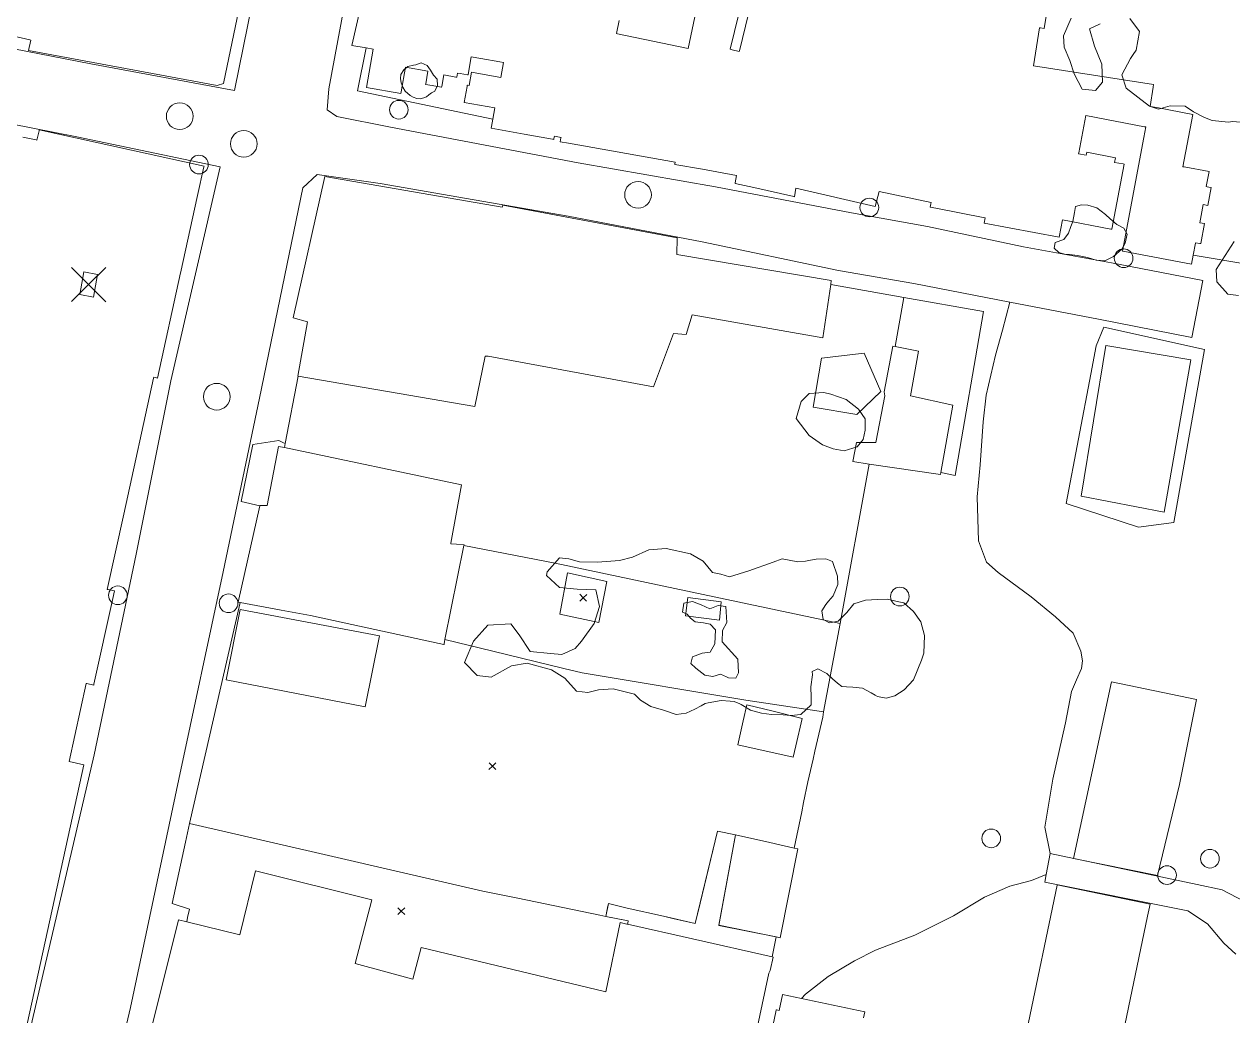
# Model space of a CAD drawing. Header units: metres. Extents: x 4652992 to 4879070, y 2074171 to 2309877.
# Drawn here: x 4653942.6 to 4654042.2, y 2307541.6 to 2307623.4 of the extents above; entities that cross this region are included whole.
import ezdxf

# ---------------------------------------------------------------- set-up
doc = ezdxf.new("R2010")
doc.units = ezdxf.units.M
doc.header["$MEASUREMENT"] = 0
doc.linetypes.add('DGN Style 2', pattern=[66.27138, 39.762828, -26.508552])
doc.linetypes.add('DGN Style 3', pattern=[92.779933, 66.271381, -26.508552])
doc.layers.get('0').update_dxf_attribs({"color": 4, "lineweight": 0})
for name, color, linetype, lineweight in [('Level 18', 5, 'Continuous', 0), ('Level 19', 38, 'DGN Style 3', 0), ('Level 20', 30, 'DGN Style 3', 0), ('Level 30', 5, 'Continuous', 0), ('Level 31', 38, 'Continuous', 0), ('Level 35', 4, 'Continuous', 0), ('Level 36', 1, 'Continuous', 0), ('Level 37', 3, 'Continuous', 0), ('Level 38', 3, 'Continuous', 0), ('Level 39', 9, 'Continuous', 0), ('Level 40', 1, 'Continuous', 0), ('Level 45', 9, 'Continuous', 0), ('Level 54', 30, 'DGN Style 2', 0), ('Level 61', 4, 'Continuous', 0), ('Level 62', 4, 'Continuous', 0), ('Level 63', 3, 'Continuous', 0)]:
    doc.layers.add(name, color=color, linetype=linetype, lineweight=lineweight)

# ---------------------------------------------------------------- blocks, each defined once
blk = doc.blocks.new('POSTE')
at = {"color": 0, "linetype": 'ByBlock', "lineweight": -2}
blk.add_circle((0, 0), 0.770001, dxfattribs=at)
blk = doc.blocks.new('AL')
at = {"color": 0, "linetype": 'ByBlock', "lineweight": -2, "ltscale": 10}
blk.add_circle((0, 0), 1.100002, dxfattribs=at)
blk = doc.blocks.new('COTA')
at = {"color": 0, "linetype": 'ByBlock', "lineweight": -2, "ltscale": 10}
for p, q in [((-1.408457, 1.419522), (0, 0)), ((1.419522, 1.408457), (0, 0)), ((0, 0), (-1.419522, -1.408457)), ((0, 0), (1.408457, -1.419522))]:
    blk.add_line(p, q, dxfattribs=at)

msp = doc.modelspace()

# ---------------------------------------------------------------- linework, layer by layer
at = {"layer": 'Level 18', "color": 30}
for points in [[(4653929.606144, 2307623.798303, 1383.461628), (4653937.279921, 2307622.297942, 1384.280584), (4653941.714661, 2307621.420459, 1384.451777), (4653948.070622, 2307620.162833, 1384.558291), (4653959.900626, 2307617.960562, 1384.335982), (4653962.857556, 2307632.49258, 1383.808997)], [(4653948.48286, 2307530.183721, 1388.264611), (4653951.344441, 2307542.330024, 1387.678493), (4653955.323544, 2307561.166923, 1386.812902), (4653958.96274, 2307578.275673, 1386.066871), (4653961.977543, 2307592.591718, 1385.437959), (4653965.555594, 2307609.935868, 1384.710531), (4653966.719362, 2307611.050656, 1384.675356), (4653971.91721, 2307610.308976, 1384.791361), (4653987.416468, 2307607.612555, 1384.97716), (4653998.462921, 2307605.495165, 1385.193208), (4654009.711526, 2307603.133832, 1384.961516), (4654015.927346, 2307602.053908, 1384.276579), (4654023.837791, 2307600.523605, 1383.409531), (4654031.150557, 2307599.109281, 1382.553249), (4654038.867353, 2307597.593275, 1381.851957), (4654039.761269, 2307602.297413, 1381.459528), (4654032.242318, 2307603.747143, 1382.37129), (4654024.9798, 2307605.083688, 1383.307899), (4654017.067627, 2307606.763629, 1384.020228), (4654010.795783, 2307607.87197, 1384.832916), (4653999.578172, 2307610.026192, 1385.265614), (4653988.25617, 2307612.018274, 1385.214076), (4653972.776741, 2307614.958967, 1384.698136), (4653968.341423, 2307615.821725, 1384.517361), (4653967.540306, 2307616.384726, 1384.418289), (4653967.693015, 2307618.107368, 1384.408502), (4653970.224257, 2307631.728443, 1383.792793)], [(4653891.607616, 2307626.060562, 1377.179352), (4653905.621234, 2307622.798178, 1380.203516), (4653917.149744, 2307620.284727, 1382.424665), (4653918.40348, 2307620.072616, 1382.533443), (4653928.34389, 2307618.177562, 1383.558871), (4653935.867588, 2307616.324744, 1384.20824), (4653946.904041, 2307614.141009, 1384.634321), (4653958.722715, 2307611.665231, 1384.642545), (4653954.664774, 2307594.031911, 1385.431208), (4653951.80792, 2307579.732835, 1386.083788), (4653948.343486, 2307563.163922, 1386.723429), (4653943.855197, 2307543.954366, 1387.549888), (4653940.077385, 2307527.72436, 1388.275359)]]:
    msp.add_polyline3d(points, dxfattribs=at)
at = {"layer": 'Level 19', "linetype": 'DGN Style 3'}
msp.add_polyline3d([(4654044.472071, 2307550.386247, 1386.237814), (4654041.351163, 2307552.045355, 1386.280341), (4654039.294884, 2307552.475031, 1386.35303), (4654027.179886, 2307555.018472, 1386.84163), (4654026.845178, 2307553.286364, 1386.903613), (4654026.725341, 2307552.666209, 1386.956163), (4654038.533618, 2307550.28732, 1386.463495), (4654040.146467, 2307549.233673, 1386.363322), (4654041.490723, 2307547.621512, 1386.351828), (4654042.493341, 2307546.728918, 1386.319278)], dxfattribs=at)
at = {"layer": 'Level 20', "linetype": 'Continuous'}
for points in [[(4654027.179886, 2307555.018472, 1387.1149), (4654026.721819, 2307557.205829, 1387.197286), (4654027.383601, 2307561.155221, 1386.697286), (4654028.444638, 2307565.808274, 1385.997285), (4654028.920594, 2307568.406628, 1385.897286), (4654029.333018, 2307569.347605, 1385.797285), (4654029.745548, 2307570.288846, 1385.697286), (4654029.850602, 2307570.935453, 1385.597286), (4654029.698682, 2307571.724351, 1385.597286), (4654029.075844, 2307573.21202, 1385.597286), (4654027.620837, 2307574.557057, 1385.597286), (4654025.620432, 2307576.210359, 1385.597286), (4654022.880268, 2307578.209671, 1385.597286), (4654021.916162, 2307579.064631, 1385.497285), (4654021.273892, 2307580.820018, 1385.397286), (4654021.15647, 2307584.439614, 1385.397286), (4654021.389062, 2307587.090491, 1385.297285), (4654021.660174, 2307590.63515, 1385.297285), (4654021.889478, 2307592.843823, 1385.097286), (4654022.656046, 2307596.127947, 1384.797285), (4654023.254359, 2307598.205299, 1384.297285), (4654023.837791, 2307600.523605, 1383.61411)], [(4654026.845178, 2307553.286364, 1387.1149), (4654025.620694, 2307552.809666, 1387.397286), (4654023.859436, 2307552.329961, 1387.597286), (4654021.747991, 2307551.419008, 1387.697286), (4654019.202582, 2307549.874798, 1387.997285), (4654016.020071, 2307548.298744, 1388.397286), (4654012.763771, 2307547.050857, 1388.597286), (4654011.042894, 2307546.172155, 1388.597286), (4654008.872253, 2307544.879756, 1388.497285), (4654006.991247, 2307543.42604, 1388.497285), (4654006.671141, 2307543.058879, 1388.497285)]]:
    msp.add_polyline3d(points, dxfattribs=at)
at = {"layer": 'Level 30', "color": 1, "flags": 128}
for points, elevation in [([(4653947.498104, 2307603.012528), (4653947.142873, 2307601.150274), (4653948.281415, 2307600.915774), (4653948.611243, 2307602.796543), (4653947.498104, 2307603.012528)], 1389.9366), ([(4654013.198328, 2307593.150915), (4654011.219565, 2307591.248162), (4654007.643245, 2307591.840478), (4654008.310422, 2307595.878532), (4654011.829375, 2307596.313248), (4654013.198328, 2307593.150915)], 1388.2), ([(4653971.864029, 2307572.999021), (4653970.697151, 2307567.128785), (4653959.223476, 2307569.344164), (4653960.382352, 2307575.169279), (4653971.864029, 2307572.999021)], 1389.6), ([(4654037.850096, 2307560.714689), (4654036.033115, 2307553.227653), (4654029.103488, 2307554.616359), (4654032.219621, 2307569.193411), (4654039.23347, 2307567.736317), (4654037.850096, 2307560.714689)], 1391.1), ([(4654005.970884, 2307562.965704), (4654005.970879, 2307562.965686), (4654001.428753, 2307563.995158), (4654001.868493, 2307565.987194), (4654002.158624, 2307567.301494), (4654002.158631, 2307567.301527), (4654004.321155, 2307566.763688), (4654006.730492, 2307566.164464), (4654006.73053, 2307566.164455), (4654006.198432, 2307563.923875), (4654006.19694, 2307563.917593), (4654005.970884, 2307562.965704)], 1390)]:
    msp.add_lwpolyline(points, dxfattribs=dict(at, elevation=elevation))
at = {"layer": 'Level 30', "color": 1}
for points in [[(4654027.053513, 2307625.482557, 1385.4), (4654026.686416, 2307623.091516, 1385.4), (4654026.368297, 2307623.140357, 1385.4), (4654026.283853, 2307623.153321, 1385.4), (4654026.282379, 2307623.143722, 1385.4), (4654025.798983, 2307619.995187, 1385.4), (4654035.690271, 2307618.476574, 1385.3), (4654035.655805, 2307618.252086, 1385.3), (4654035.41199, 2307616.664027, 1385.3), (4654035.967232, 2307616.559395, 1385.0951), (4654038.934435, 2307616.000245, 1384), (4654038.121794, 2307611.687855, 1384), (4654038.221021, 2307611.669157, 1384.0092), (4654040.278684, 2307611.281404, 1384.2), (4654040.045916, 2307610.046188, 1384.2), (4654040.114849, 2307610.033198, 1384.2), (4654040.252546, 2307610.00725, 1384.2), (4654040.456382, 2307609.968838, 1384.2), (4654040.177634, 2307608.489625, 1384.2), (4654039.78963, 2307608.562742, 1384.2), (4654039.507863, 2307607.067511, 1384.2), (4654039.899038, 2307606.993797, 1384.2), (4654039.58719, 2307605.338935, 1384.2), (4654039.521593, 2307605.351296, 1384.2), (4654039.157536, 2307605.4199, 1384.2), (4654039.149181, 2307605.375564, 1384.2), (4654038.965206, 2307604.399277, 1384.2), (4654038.823948, 2307603.649671, 1384.2), (4654033.166969, 2307604.715692, 1384), (4654033.138822, 2307604.720996, 1384), (4654034.905791, 2307614.09765, 1384.3662), (4654035.068932, 2307614.96338, 1384.4), (4654034.965242, 2307614.98292, 1384.423), (4654030.112662, 2307615.897357, 1385.5), (4654029.535108, 2307612.832489, 1385.5), (4654029.520733, 2307612.756204, 1385.5), (4654030.140799, 2307612.639357, 1384.4), (4654030.15896, 2307612.735735, 1384.4), (4654030.186224, 2307612.880412, 1384.3), (4654032.561496, 2307612.430604, 1384.3), (4654032.488006, 2307612.042533, 1384.3), (4654033.184536, 2307611.910631, 1384.3), (4654033.283419, 2307611.891905, 1384.3), (4654032.267902, 2307606.529328, 1384.3), (4654032.173823, 2307606.547144, 1384.3), (4654028.191347, 2307607.30131, 1384.3), (4654027.92091, 2307605.873232, 1385.8938), (4654027.919859, 2307605.867679, 1385.9), (4654021.721005, 2307607.041563, 1385.9), (4654021.803942, 2307607.456998, 1385.9), (4654021.796224, 2307607.458539, 1385.9), (4654017.739373, 2307608.268446, 1386.0796), (4654017.278205, 2307608.360514, 1386.1), (4654017.331122, 2307608.625579, 1386.1), (4654017.355078, 2307608.745574, 1386.1), (4654013.081673, 2307609.628631, 1386), (4654012.754858, 2307608.391579, 1391.3), (4654006.188069, 2307609.914852, 1391.5), (4654006.090958, 2307609.21299, 1390.2), (4654006.023711, 2307609.227931, 1390.2), (4654002.737871, 2307609.957955, 1390.2), (4654001.200814, 2307610.299447, 1390.2), (4654001.210233, 2307610.352102, 1390.0112), (4654001.320562, 2307610.968865, 1387.8), (4653998.50013, 2307611.473394, 1387.8), (4653996.224164, 2307611.880528, 1387.8), (4653996.230338, 2307611.915044, 1387.8), (4653996.254195, 2307612.04841, 1387.8), (4653987.460229, 2307613.621508, 1387.9855), (4653986.772683, 2307613.744499, 1388), (4653986.829153, 2307614.060177, 1387.8201), (4653986.835479, 2307614.095541, 1387.8), (4653986.287431, 2307614.193578, 1387.8), (4653986.255874, 2307614.017166, 1387.8), (4653986.242409, 2307613.941893, 1387.8), (4653986.142459, 2307613.959773, 1387.8), (4653983.801806, 2307614.378478, 1387.8), (4653981.089474, 2307614.86367, 1387.8), (4653981.114345, 2307615.002703, 1387.7252), (4653981.223105, 2307615.610696, 1387.398047), (4653981.388678, 2307616.536282, 1386.9), (4653978.853933, 2307616.989707, 1386.8), (4653979.088627, 2307618.301699, 1386.8), (4653979.110681, 2307618.424986, 1386.8), (4653979.117573, 2307618.423753, 1386.8), (4653979.253784, 2307618.399387, 1386.8), (4653979.447189, 2307619.480568, 1386.8), (4653979.449649, 2307619.494316, 1386.8), (4653979.588245, 2307619.469524, 1386.8), (4653981.881222, 2307619.059347, 1386.8), (4653982.098057, 2307620.2715, 1388), (4653981.788453, 2307620.326883, 1387.8721), (4653980.21834, 2307620.607751, 1387.2235), (4653979.435353, 2307620.747815, 1386.9), (4653979.262494, 2307619.781494, 1386.9), (4653979.168134, 2307619.253999, 1386.9), (4653979.13522, 2307619.259887, 1386.9076), (4653978.52886, 2307619.368355, 1387.0467), (4653978.29643, 2307619.409933, 1387.1), (4653978.235643, 2307619.070124, 1387.4), (4653978.172392, 2307619.081439, 1387.4), (4653977.169165, 2307619.2609, 1387.4), (4653976.999808, 2307618.314157, 1388.5143), (4653976.986784, 2307618.24135, 1388.6), (4653976.963128, 2307618.245582, 1388.5964), (4653976.211799, 2307618.379982, 1388.482), (4653975.672734, 2307618.476412, 1388.4), (4653975.681294, 2307618.524262, 1388.3248), (4653975.866318, 2307619.558585, 1386.7), (4653974.024347, 2307619.888083, 1386.7), (4653973.661478, 2307617.859564, 1386.7), (4653973.636344, 2307617.719057, 1386.7), (4653973.632299, 2307617.719781, 1386.7), (4653970.794776, 2307618.227368, 1386.6), (4653971.358932, 2307621.381124, 1386.8), (4653970.759782, 2307621.488302, 1387.522121), (4653969.595552, 2307621.696564, 1388.9253), (4653971.481709, 2307630.001923, 1389.1253)], [(4653960.810232, 2307627.29879, 1389.5), (4653959.011453, 2307618.554023, 1389.5), (4653958.487683, 2307618.389284, 1389.5), (4653942.91984, 2307621.265319, 1389.2391), (4653943.115987, 2307622.136434, 1386.6552), (4653943.019893, 2307622.158071, 1386.6552), (4653938.331621, 2307623.213719, 1386.6552), (4653938.370002, 2307623.384171, 1386.3654), (4653938.411078, 2307623.566597, 1386.0552)], [(4653991.636297, 2307623.743743, 1387.5), (4653991.411268, 2307622.668043, 1387.5), (4653991.495289, 2307622.650466, 1387.5), (4653997.321104, 2307621.431743, 1387.5), (4653997.980756, 2307624.585053, 1387.590416)], [(4654001.503885, 2307624.286734, 1387.6), (4654000.778238, 2307621.384117, 1387.9), (4654000.956428, 2307621.33957, 1387.9), (4654001.529097, 2307621.196405, 1387.9), (4654001.543504, 2307621.254036, 1387.8981), (4654002.301327, 2307624.285359, 1387.8)], [(4653942.451551, 2307614.132894, 1386.8552), (4653943.560145, 2307613.889885, 1386.8552), (4653943.622963, 2307613.876115, 1386.8552), (4653943.793835, 2307614.655624, 1390.2842), (4653943.807337, 2307614.71722, 1390.5552), (4653957.395926, 2307611.738534, 1390.8552), (4653957.381682, 2307611.673552, 1390.8574), (4653956.864925, 2307609.316136, 1390.9375), (4653955.461868, 2307602.915473, 1391.1552), (4653955.449962, 2307602.918082, 1390.0552), (4653953.55062, 2307594.253396, 1390.0552), (4653953.389469, 2307594.288721, 1389.2346), (4653953.256043, 2307594.317968, 1388.5552), (4653953.236549, 2307594.229039, 1388.5552), (4653950.779923, 2307583.022054, 1388.5552), (4653949.419851, 2307576.817484, 1388.5552), (4653949.485677, 2307576.803054, 1388.6335), (4653950.007977, 2307576.688564, 1389.2552), (4653949.87021, 2307576.060075, 1389.2633), (4653948.324128, 2307569.006944, 1389.354), (4653948.304968, 2307568.919534, 1389.3552), (4653947.730248, 2307569.045515, 1388.4279), (4653947.685191, 2307569.055392, 1388.3552), (4653947.683688, 2307569.048539, 1388.3552), (4653946.272918, 2307562.61269, 1388.3552), (4653947.497122, 2307562.344338, 1389.8552), (4653941.489816, 2307534.939362, 1389.8552)], [(4653967.357835, 2307610.86595, 1392.2), (4653981.995675, 2307608.349047, 1392.2), (4653982.04394, 2307608.515513, 1392.2), (4653996.41938, 2307605.807786, 1392.2), (4653996.392197, 2307604.444295, 1388.6), (4654009.124239, 2307602.299943, 1388.6), (4654009.073977, 2307601.96574, 1388.585852), (4654008.413705, 2307597.575452, 1388.4), (4653997.638597, 2307599.457597, 1388.5), (4653997.159916, 2307597.850302, 1388.9), (4653996.122046, 2307597.919739, 1388.9), (4653994.461729, 2307593.539523, 1392.5), (4653980.823541, 2307596.054347, 1392.5), (4653980.582815, 2307596.047553, 1388.9), (4653979.730486, 2307591.918075, 1388.9), (4653965.174227, 2307594.410522, 1388.9), (4653965.140734, 2307594.416257, 1388.9), (4653965.927763, 2307598.890816, 1388.9), (4653964.743035, 2307599.208475, 1392.2), (4653967.357835, 2307610.86595, 1392.2)], [(4654018.165422, 2307586.450848, 1388.119933), (4654018.140646, 2307586.308607, 1388.1), (4654012.254888, 2307587.160351, 1388.1), (4654010.912327, 2307587.354636, 1388.1), (4654011.210713, 2307588.923268, 1388.1), (4654012.792982, 2307588.938689, 1388.4), (4654013.54732, 2307592.793776, 1388.5), (4654013.487652, 2307593.121927, 1388.4), (4654014.205147, 2307596.894089, 1388.4), (4654014.39449, 2307596.854971, 1388.381951), (4654016.303239, 2307596.460624, 1388.2), (4654015.652984, 2307592.776057, 1388.2), (4654019.135009, 2307592.017337, 1388.9), (4654018.165422, 2307586.450848, 1388.119933)], [(4653978.631308, 2307585.435824, 1388.5), (4653977.747169, 2307580.635282, 1388.994484), (4653977.737305, 2307580.581725, 1389), (4653978.22283, 2307580.543744, 1389.873599), (4653978.848856, 2307580.494773, 1391), (4653978.834906, 2307580.425954, 1391), (4653977.265436, 2307572.683192, 1391), (4653977.265435, 2307572.683186, 1391), (4653977.194862, 2307572.335021, 1391), (4653977.188651, 2307572.304379, 1391), (4653977.179131, 2307572.257417, 1391), (4653977.179105, 2307572.257423, 1391), (4653976.798494, 2307572.340294, 1391), (4653966.818079, 2307574.51335, 1391), (4653966.181421, 2307574.64957, 1388.8), (4653963.762838, 2307575.096425, 1388.8), (4653960.376241, 2307575.722129, 1388.8), (4653960.215049, 2307575.751911, 1388.8), (4653961.986766, 2307583.722909, 1388.8), (4653961.992368, 2307583.74811, 1388.8), (4653962.597021, 2307583.732791, 1388.8), (4653963.541864, 2307588.612701, 1388.5), (4653964.027027, 2307588.510556, 1388.5), (4653978.631308, 2307585.435824, 1388.5)], [(4653949.659844, 2307526.962647, 1393), (4653955.279223, 2307549.562678, 1393), (4653955.968791, 2307549.394504, 1392.782), (4653955.968801, 2307549.394502, 1392.781997), (4653960.339816, 2307548.328485, 1391.4), (4653961.64379, 2307553.593816, 1391.6), (4653971.221907, 2307551.209591, 1391.6)], [(4654025.259206, 2307540.428495, 1393.3), (4654027.753229, 2307552.406688, 1392.5017), (4654027.758514, 2307552.432069, 1392.5), (4654035.41117, 2307550.838682, 1392.5), (4654035.206272, 2307549.854606, 1392.4535), (4654032.924844, 2307538.897454, 1391.9356)], [(4653971.221907, 2307551.209591, 1391.6), (4653969.864614, 2307545.95277, 1391.5), (4653974.629951, 2307544.654414, 1392.6), (4653975.290005, 2307547.283627, 1392.1), (4653990.524007, 2307543.609013, 1392.5), (4653991.715129, 2307549.327184, 1392), (4653992.262975, 2307549.203174, 1392.008653), (4653992.32925, 2307549.188172, 1392.0097), (4653997.675876, 2307547.977908, 1392.0946), (4654004.237504, 2307546.492617, 1392.1987), (4654004.237574, 2307546.492601, 1392.1987), (4654004.317557, 2307546.474496, 1392.2), (4654004.074486, 2307545.377662, 1392.2), (4654003.972349, 2307545.152813, 1393.1), (4654001.108541, 2307531.724081, 1393.1)], [(4654003.73747, 2307538.068584, 1390.7409), (4654004.546927, 2307541.956208, 1390.7973), (4654004.585236, 2307542.140201, 1390.8), (4654004.594439, 2307542.138284, 1390.8), (4654004.83825, 2307542.08752, 1390.8), (4654005.103132, 2307543.359681, 1390.8), (4654005.108256, 2307543.384293, 1390.8), (4654011.890354, 2307541.972167, 1390.7), (4654011.787984, 2307541.480507, 1390.7)]]:
    msp.add_polyline3d(points, dxfattribs=at)
at = {"layer": 'Level 31', "elevation": 1389, "flags": 128}
msp.add_lwpolyline([(4654000.036078, 2307575.801633), (4653999.913233, 2307574.279556), (4653997.097013, 2307574.62226), (4653997.281324, 2307576.136858), (4654000.036078, 2307575.801633)], dxfattribs=at)
at = {"layer": 'Level 31'}
msp.add_polyline3d([(4654006.374958, 2307555.40781, 1390.8253), (4654004.919855, 2307548.08328, 1390.8253), (4654004.577026, 2307548.152335, 1390.852373), (4654004.576988, 2307548.152343, 1390.852376), (4653999.854649, 2307549.103547, 1391.2253), (4654001.21271, 2307556.567698, 1391.2253), (4654001.212716, 2307556.567731, 1391.2253), (4654004.053049, 2307555.929527, 1391.005215), (4654006.074695, 2307555.475277, 1390.848566), (4654006.074727, 2307555.47527, 1390.848563), (4654006.374958, 2307555.40781, 1390.8253)], dxfattribs=at)
at = {"layer": 'Level 35', "extrusion": (-0.005528457054576, -0.031545362665637, 0.9994870315601344), "elevation": -97136.042348, "flags": 128}
msp.add_lwpolyline([(4185803.074946, 3074812.573678), (4185803.075503, 3074816.691392), (4185796.952067, 3074816.691392)], dxfattribs=at)
at = {"layer": 'Level 35', "elevation": 1384.697286, "flags": 128}
msp.add_lwpolyline([(4654038.78261, 2307595.755014), (4654036.566204, 2307583.197249), (4654029.741527, 2307584.520816), (4654031.763908, 2307596.948028), (4654038.78261, 2307595.755014)], dxfattribs=at)
at = {"layer": 'Level 35', "extrusion": (-0.1916779755451952, -0.897070818389672, 0.398150097933656), "elevation": -2961575.295776, "flags": 128}
msp.add_lwpolyline([(4069065.441534, 1286944.65581), (4069073.097589, 1286945.047868), (4069097.121058, 1286945.156881)], dxfattribs=at)
at = {"layer": 'Level 35'}
msp.add_polyline3d([(4654018.165422, 2307586.450848, 1388.3), (4654019.332653, 2307586.224475, 1388.3), (4654021.680372, 2307599.747242, 1388.4), (4654015.105488, 2307600.908693, 1388.3)], dxfattribs=at)
at = {"layer": 'Level 36', "extrusion": (-0.0150752961340892, 0.0030558380579569, 0.999881691651684), "elevation": -61721.833882, "flags": 128}
msp.add_lwpolyline([(4653473.251786, 2307814.998007), (4653462.070732, 2307817.341663), (4653462.787002, 2307820.87564)], dxfattribs=at)
at = {"layer": 'Level 37', "extrusion": (0.1641057167407354, 0.9629667801600843, 0.2139259078305602), "elevation": 2986196.551759, "flags": 128}
msp.add_lwpolyline([(-4200229.624513, -652548.787773), (-4200234.270355, -652548.787773), (-4200243.951144, -652551.34702)], dxfattribs=at)
at = {"layer": 'Level 37'}
msp.add_polyline3d([(4654039.890113, 2307596.612721, 1383.897286), (4654037.371918, 2307582.321995, 1384.497285), (4654034.461951, 2307581.953143, 1384.697286), (4654028.50296, 2307583.890763, 1385.897286), (4654030.52823, 2307594.561723, 1385.197286), (4654030.956624, 2307596.908231, 1384.897286), (4654031.598638, 2307598.46146, 1384.697286), (4654039.890113, 2307596.612721, 1383.897286)], dxfattribs=at)
at = {"layer": 'Level 38'}
msp.add_line((4654004.237574, 2307546.492601, 1390.41112), (4654004.577026, 2307548.152335, 1390.432823), dxfattribs=at)
at = {"layer": 'Level 38', "flags": 128}
for points, elevation in [([(4653965.174227, 2307594.410522), (4653964.093351, 2307588.851656), (4653964.027027, 2307588.510556)], 1387.636618), ([(4653961.986766, 2307583.722909), (4653960.463828, 2307584.064547), (4653961.414402, 2307588.776208), (4653963.571789, 2307589.095294), (4653963.95679, 2307588.915448), (4653964.093351, 2307588.851656)], 1386.836618)]:
    msp.add_lwpolyline(points, dxfattribs=dict(at, elevation=elevation))
at = {"layer": 'Level 38', "extrusion": (-0.9237775898022643, 0.2156270950329313, 0.3164489223662779), "elevation": -3801208.891601, "flags": 128}
msp.add_lwpolyline([(-3305036.266309, 1269518.837612), (-3305054.954495, 1269518.623869), (-3305054.954531, 1269518.623868)], dxfattribs=at)
at = {"layer": 'Level 38'}
for points in [[(4654006.074727, 2307555.47527, 1390.528577), (4654006.688022, 2307558.473947, 1390.567787), (4654006.846144, 2307559.247076, 1390.577897), (4654007.191873, 2307560.937502, 1390.6), (4654007.624, 2307562.823948, 1390.423603), (4654007.771788, 2307563.469119, 1390.363275), (4654008.416741, 2307566.28466, 1390.1), (4654008.476536, 2307566.71644, 1389.6), (4654009.856804, 2307574.001481, 1389.4), (4654012.254888, 2307587.160351, 1388.924267)], [(4653977.265435, 2307572.683186, 1389.5), (4653981.207181, 2307571.728558, 1389.5), (4653987.062265, 2307570.297047, 1389.341027), (4653988.573326, 2307569.927608, 1389.3), (4654002.072286, 2307567.680646, 1389.7), (4654008.476536, 2307566.71644, 1389.6)], [(4653955.968791, 2307549.394504, 1389.236618), (4653956.046204, 2307549.73639, 1389.236618), (4653956.201917, 2307550.424078, 1389.236618), (4653956.201897, 2307550.424085, 1389.236618), (4653954.779367, 2307550.907765, 1389.236618), (4653955.860936, 2307555.953413, 1389.236618), (4653956.194108, 2307557.507699, 1389.236618), (4653956.194116, 2307557.507738, 1389.236618), (4653967.3093, 2307554.944345, 1389.512189), (4653980.395159, 2307551.926473, 1389.836618), (4653983.285952, 2307551.331569, 1389.836618), (4653990.050104, 2307549.939556, 1389.836618), (4653990.541103, 2307549.838512, 1389.836618), (4653992.102686, 2307549.51715, 1389.836618), (4653992.374099, 2307549.461295, 1389.836618), (4653992.374132, 2307549.461288, 1389.836618), (4653992.346315, 2307549.292014, 1389.836618), (4653992.329257, 2307549.18821, 1389.836618), (4653992.32925, 2307549.188172, 1389.836618)]]:
    msp.add_polyline3d(points, dxfattribs=at)
at = {"layer": 'Level 40', "color": 3, "elevation": 1388, "flags": 128}
msp.add_lwpolyline([(4653974.874594, 2307620.100709), (4653975.308926, 2307620.259642), (4653975.793011, 2307620.04364), (4653976.083974, 2307619.662331), (4653976.32852, 2307619.249483), (4653976.626931, 2307618.907316), (4653976.646869, 2307618.375874), (4653976.440528, 2307617.929057), (4653976.169508, 2307617.778898), (4653975.937441, 2307617.621154), (4653975.744328, 2307617.455825), (4653975.527167, 2307617.376341), (4653975.224629, 2307617.272887), (4653974.951914, 2307617.325962), (4653974.64769, 2307617.425754), (4653974.38988, 2307617.557098), (4653973.974543, 2307617.922027), (4653973.792973, 2307618.241463), (4653973.657822, 2307618.592451), (4653973.608053, 2307618.967407), (4653973.628752, 2307619.288061), (4653973.866635, 2307619.688186), (4653974.199026, 2307619.948151), (4653974.66488, 2307620.060373), (4653974.874594, 2307620.100709)], dxfattribs=at)
at = {"layer": 'Level 40', "color": 3}
for points in [[(4654031.2859, 2307623.4718, 1384.4736), (4654031.1883, 2307623.4269, 1384.4736), (4654030.4201, 2307623.0731, 1384.4736), (4654030.8233, 2307621.632, 1384.4736), (4654031.444, 2307620.1486, 1384.4736), (4654031.4999, 2307618.6617, 1384.4736), (4654030.9189, 2307617.9803, 1384.4736), (4654029.8099, 2307618.0829, 1384.4736), (4654029.1475, 2307619.3475, 1384.4736), (4654028.7907, 2307620.4389, 1384.4736), (4654028.3251, 2307621.5516, 1384.4736), (4654028.274, 2307622.4699, 1384.4736), (4654028.8919, 2307623.939, 1384.4736)], [(4654043.552, 2307615.3164, 1382.6736), (4654042.2234, 2307615.4247, 1383.2736), (4654041.8706, 2307615.3567, 1383.2736), (4654040.5423, 2307615.5019, 1383.2736), (4654039.9094, 2307615.7389, 1383.2736), (4654038.9975, 2307616.2096, 1383.5736), (4654038.2975, 2307616.687, 1383.5736), (4654037.0577, 2307616.7014, 1383.5736), (4654036.1029, 2307616.4328, 1383.5736), (4654035.3612, 2307616.6911, 1383.5736), (4654033.4375, 2307618.1704, 1384.4736), (4654033.0808, 2307619.2617, 1384.4736), (4654033.7865, 2307620.5999, 1384.4736), (4654034.0212, 2307620.9492, 1384.4736), (4654034.2586, 2307621.3025, 1384.4736), (4654034.5499, 2307622.835, 1384.4736), (4654033.7372, 2307623.9017, 1384.4736)], [(4654029.274695, 2307608.40282, 1385.3), (4654029.752799, 2307608.537402, 1385.3), (4654030.29312, 2307608.523279, 1385.3), (4654031.018206, 2307608.291075, 1385.3), (4654031.736312, 2307607.737953, 1384.7), (4654032.12291, 2307607.38929, 1384.7), (4654032.667475, 2307606.918751, 1384.7), (4654033.245432, 2307606.623995, 1384.7), (4654033.511252, 2307606.116589, 1384.7), (4654033.369263, 2307605.369576, 1384.7), (4654033.09436, 2307604.876253, 1384.7), (4654032.393007, 2307604.28361, 1384.7), (4654031.689717, 2307603.919163, 1384.7), (4654030.974231, 2307603.967205, 1384.7), (4654030.248455, 2307604.199535, 1384.7), (4654029.41858, 2307604.360972, 1384.7), (4654028.755032, 2307604.444479, 1384.7), (4654028.353548, 2307604.477006, 1384.7), (4654027.881401, 2307604.614428, 1384.7), (4654027.494703, 2307604.963108, 1384.7), (4654027.586618, 2307605.446559, 1384.7), (4654028.3087, 2307605.670671, 1384.7), (4654028.674437, 2307606.197574, 1385.3), (4654028.87023, 2307606.75138, 1385.3), (4654029.040979, 2307607.173459, 1385.3), (4654029.182879, 2307607.91986, 1385.3), (4654029.274695, 2307608.40282, 1385.3)], [(4654042.7147, 2307601.0751, 1383.5736), (4654041.8153, 2307601.1662, 1383.5736), (4654040.9241, 2307602.1784, 1383.5736), (4654040.8675, 2307603.1961, 1383.5736), (4654042.3406, 2307605.5131, 1382.9736)], [(4654009.099133, 2307592.93103, 1389.7), (4654010.349619, 2307592.487963, 1389.4), (4654011.378553, 2307591.695173, 1389.1), (4654011.926408, 2307590.882334, 1389.1), (4654011.904143, 2307589.944623, 1389.1), (4654011.760133, 2307589.187529, 1389.1), (4654011.254146, 2307588.579142, 1389.1), (4654010.174708, 2307588.238964, 1389.1), (4654009.271309, 2307588.414179, 1389.1), (4654008.396671, 2307588.74084, 1389.1), (4654007.29284, 2307589.504534, 1389.1), (4654006.217137, 2307590.9018, 1389.7), (4654006.641057, 2307592.309941, 1389.7), (4654007.311548, 2307592.964223, 1389.7), (4654008.497409, 2307593.047818, 1389.7), (4654009.099133, 2307592.93103, 1389.7)], [(4654000.033121, 2307567.650093, 1390.4), (4653998.957437, 2307567.44638, 1390.4), (4653998.715346, 2307567.400533, 1390.4), (4653998.404055, 2307567.19909, 1390.3), (4653997.884666, 2307566.92961, 1390.3), (4653997.153233, 2307566.600219, 1390.3), (4653996.32978, 2307566.490332, 1390.3), (4653995.296222, 2307566.85816, 1390.3), (4653994.250254, 2307567.161143, 1390.3), (4653993.403959, 2307567.668197, 1390.2), (4653992.904763, 2307568.162293, 1390.2), (4653992.466774, 2307568.277084, 1390), (4653991.126458, 2307568.614545, 1390), (4653989.939826, 2307568.530047, 1390), (4653989.039803, 2307568.311689, 1390), (4653988.122076, 2307568.410561, 1390), (4653987.159646, 2307569.503652, 1389.4), (4653986.040466, 2307570.191152, 1389.4), (4653984.034488, 2307570.735919, 1389.4), (4653982.741998, 2307570.514455, 1389.4), (4653981.078991, 2307569.579071, 1389.4), (4653979.933792, 2307569.721793, 1389.4), (4653978.886276, 2307570.788277, 1389.4), (4653979.609524, 2307572.533745, 1389.4), (4653980.80271, 2307573.87406, 1389.4), (4653982.698348, 2307573.978804, 1389.4), (4653983.383195, 2307573.060968, 1389.4), (4653984.297367, 2307571.706132, 1389.4), (4653985.980635, 2307571.514945, 1389.7), (4653986.905098, 2307571.447325, 1390.3), (4653988.012894, 2307571.938958, 1390.3), (4653988.518696, 2307572.546938, 1390.3), (4653989.573442, 2307573.989731, 1390.3), (4653989.997462, 2307575.397594, 1390.3), (4653989.715577, 2307576.785169, 1390.3), (4653988.167224, 2307576.847801, 1389.4), (4653986.7067, 2307576.973317, 1389.4), (4653985.645197, 2307577.964034, 1389.4), (4653985.702885, 2307578.267008, 1389.4), (4653986.701622, 2307579.408779, 1389.4), (4653987.469572, 2307579.338674, 1389.4), (4653988.359342, 2307579.087932, 1389.4), (4653989.837695, 2307579.062319, 1390), (4653991.656748, 2307579.205254, 1390.6), (4653992.720511, 2307579.469552, 1390.6), (4653994.081671, 2307580.06807, 1390.6), (4653995.506752, 2307580.183965, 1390.6), (4653997.517568, 2307579.738904, 1391.2), (4653998.572068, 2307579.143321, 1391.2), (4653999.329421, 2307578.213893, 1391.2), (4654000.00516, 2307578.083076, 1391.2), (4654000.741584, 2307577.862235, 1391.2), (4654002.311628, 2307578.341018, 1391.2), (4654004.337479, 2307579.050609, 1390.3), (4654005.059929, 2307579.344448, 1390.1), (4654005.062979, 2307579.343335, 1390.1), (4654006.352775, 2307579.09356, 1390.1), (4654006.996238, 2307579.137061, 1390.1), (4654007.399487, 2307579.215212, 1390.1), (4654007.863963, 2307579.305229, 1390.1), (4654008.674729, 2307579.349929, 1390.1), (4654009.230351, 2307579.107839, 1390.1), (4654009.639332, 2307577.919191, 1390.1), (4654009.670997, 2307577.207049, 1390.1), (4654009.283928, 2307576.295161, 1390.6), (4654008.900298, 2307575.842441, 1390.9096), (4654008.66435, 2307575.563999, 1391.1), (4654008.334334, 2307575.057213, 1391.1), (4654008.462519, 2307574.327465, 1391.1), (4654008.978932, 2307574.059685, 1391.1), (4654009.70413, 2307574.187883, 1391.1), (4654010.411392, 2307574.923736, 1391.1), (4654010.977266, 2307575.620072, 1391.1), (4654011.93887, 2307575.937111, 1391.1), (4654012.9474, 2307575.97681, 1391.1), (4654013.756641, 2307576.021516, 1391.1), (4654014.562427, 2307575.82512, 1391.1), (4654015.095772, 2307575.695127, 1391.1), (4654015.898191, 2307575.002803, 1391.1), (4654016.502779, 2307574.147439, 1391.1), (4654016.820594, 2307573.012002, 1391.1), (4654016.742821, 2307571.550405, 1391.1), (4654016.567688, 2307570.980202, 1391.1), (4654015.893711, 2307569.365404, 1391.1), (4654015.136045, 2307568.538642, 1391.1), (4654014.375544, 2307568.048013, 1391.1), (4654013.638233, 2307567.854946, 1391.1), (4654012.930272, 2307567.991837, 1391.1), (4654012.754976, 2307568.094935, 1391.1), (4654012.420132, 2307568.29187, 1391.1), (4654011.690853, 2307568.66785, 1391.1), (4654010.906125, 2307568.752462, 1391.1), (4654010.374228, 2307568.778175, 1391.1), (4654009.980299, 2307568.797219, 1391.1), (4654009.649792, 2307569.068047, 1391.1), (4654009.604976, 2307569.104771, 1391.1), (4654009.261833, 2307569.406105, 1391.1), (4654008.750185, 2307569.874307, 1391.1), (4654008.020747, 2307570.250363, 1391.1), (4654007.560469, 2307570.043985, 1390.6), (4654007.579924, 2307569.76991, 1390.2), (4654007.427128, 2307568.790922, 1390.2), (4654007.439605, 2307568.492595, 1390.2), (4654007.451224, 2307568.214758, 1390.2), (4654007.478117, 2307567.301873, 1390.2), (4654006.622245, 2307566.492365, 1390.2), (4654005.805312, 2307566.414918, 1390.2), (4654005.14815, 2307566.474686, 1390.2), (4654004.194566, 2307566.50969, 1390.4), (4654003.376372, 2307566.600592, 1390.4), (4654002.453862, 2307566.846102, 1390.4), (4654001.705945, 2307567.309595, 1390.4), (4654001.586817, 2307567.38342, 1390.4), (4654001.121737, 2307567.574151, 1390.4), (4654000.788241, 2307567.597416, 1389.8), (4654000.033121, 2307567.650093, 1390.4)], [(4653998.482303, 2307571.561266, 1389.8), (4653997.685774, 2307571.244216, 1389.8), (4653997.548504, 2307570.698726, 1389.8), (4653997.94479, 2307570.319267, 1389.8), (4653998.703664, 2307569.735123, 1389.8), (4653999.355319, 2307569.642788, 1389.8), (4653999.991805, 2307569.822558, 1389.8), (4654000.483451, 2307569.59292, 1389.8), (4654000.646353, 2307569.526106, 1389.8), (4654001.25334, 2307569.501036, 1389.5), (4654001.468961, 2307569.930601, 1389.5), (4654001.414537, 2307571.051932, 1389.5), (4654000.130814, 2307572.487385, 1389.8), (4654000.142354, 2307573.427241, 1389.8), (4654000.504098, 2307574.097464, 1389.8), (4654000.416031, 2307575.393029, 1389.8), (4653999.796699, 2307575.479228, 1389.8), (4653999.109414, 2307575.208462, 1389.8), (4653998.404163, 2307575.546808, 1389.8), (4653997.68653, 2307575.820263, 1389.8), (4653996.959305, 2307575.691793, 1389.8), (4653996.849527, 2307574.939106, 1389.8), (4653997.250606, 2307574.760562, 1389.8), (4653997.523965, 2307574.438487, 1389.8), (4653997.900324, 2307574.130139, 1389.8), (4653998.590455, 2307574.063925, 1389.8), (4653999.139113, 2307573.957783, 1389.8), (4653999.581378, 2307573.468466, 1389.8), (4653999.532785, 2307572.333881, 1389.8), (4653999.132567, 2307571.637401, 1389.8), (4653998.482303, 2307571.561266, 1389.8)]]:
    msp.add_polyline3d(points, dxfattribs=at)
at = {"layer": 'Level 54', "linetype": 'Continuous'}
msp.add_polyline3d([(4653990.7431, 2307550.9005, 1388), (4653992.2999, 2307550.5116, 1388.9), (4653995.2783, 2307549.8492, 1388.9), (4653997.9085, 2307549.2543, 1388), (4653999.751, 2307556.863, 1387.7649), (4654001.21271, 2307556.567698, 1387.7669), (4653999.855963, 2307549.110766, 1388.1), (4654004.558513, 2307548.156065, 1388.1011), (4654004.5592, 2307548.155926, 1388.101145), (4654004.577008, 2307548.152339, 1388.1023), (4654004.237599, 2307546.492595, 1388.2064), (4653997.675901, 2307547.977903, 1388.6196), (4653992.3293, 2307549.1882, 1388.9564), (4653992.3658, 2307549.4109, 1388.9703), (4653992.3741, 2307549.4613, 1388.9734), (4653990.541, 2307549.8385, 1388), (4653990.7431, 2307550.9005, 1388)], dxfattribs=at)
at = {"layer": 'Level 62'}
msp.add_line((4653990.708193, 2307550.717068, 1387.918413), (4653990.54114, 2307549.838709, 1387.935599), dxfattribs=at)
at = {"layer": 'Level 62', "elevation": 1387.6, "flags": 128}
msp.add_lwpolyline([(4653986.746436, 2307574.77399), (4653987.363469, 2307578.173262), (4653990.606251, 2307577.454764), (4653989.965832, 2307574.090687), (4653986.746436, 2307574.77399)], dxfattribs=at)
at = {"layer": 'Level 62', "extrusion": (-0.0065020092912382, 0.0207974708461168, 0.9997625663534225), "elevation": 19118.516813, "flags": 128}
msp.add_lwpolyline([(-5130535.915307, -813492.463686), (-5130532.349064, -813486.520842), (-5130531.886369, -813485.749806), (-5130530.473195, -813486.56941), (-5130530.330898, -813486.652159), (-5130529.553505, -813487.102756)], dxfattribs=at)

# ---------------------------------------------------------------- block references
at = {"layer": 'Level 39', "zscale": 0.1}
msp.add_blockref('COTA', (4653947.883354, 2307601.964802, 1389.9366), dxfattribs=at)
at = {"layer": 'Level 45', "zscale": 0.1}
for p in [(4653955.39384, 2307615.849235, 1384.736618), (4653960.674193, 2307613.572081, 1384.836618), (4653993.188218, 2307609.371172, 1385.226424), (4653958.447414, 2307592.714873, 1385.536618)]:
    msp.add_blockref('AL', p, dxfattribs=at)
at = {"layer": 'Level 61', "zscale": 0.1}
for p in [(4653973.460723, 2307616.389493, 1385.2), (4653956.978334, 2307611.861073, 1384.836618), (4654012.261675, 2307608.319974, 1384.926424), (4654033.233043, 2307604.135118, 1382.597286), (4653950.293223, 2307576.32855, 1386.536618), (4653959.419813, 2307575.671071, 1386.7), (4654014.776898, 2307576.222778, 1386.836618), (4654022.310813, 2307556.277854, 1388.336618), (4654040.34901, 2307554.602028, 1386.453348), (4654036.810291, 2307553.244891, 1386.453348)]:
    msp.add_blockref('POSTE', p, dxfattribs=at)
at = {"layer": 'Level 63', "xscale": 0.2, "yscale": 0.2, "zscale": 0.1}
for p in [(4653988.668658, 2307576.126185, 1387.6), (4653981.180518, 2307562.232699, 1387.576989), (4653973.666701, 2307550.268074, 1388.85118)]:
    msp.add_blockref('COTA', p, dxfattribs=at)

doc.saveas('drawing.dxf')
